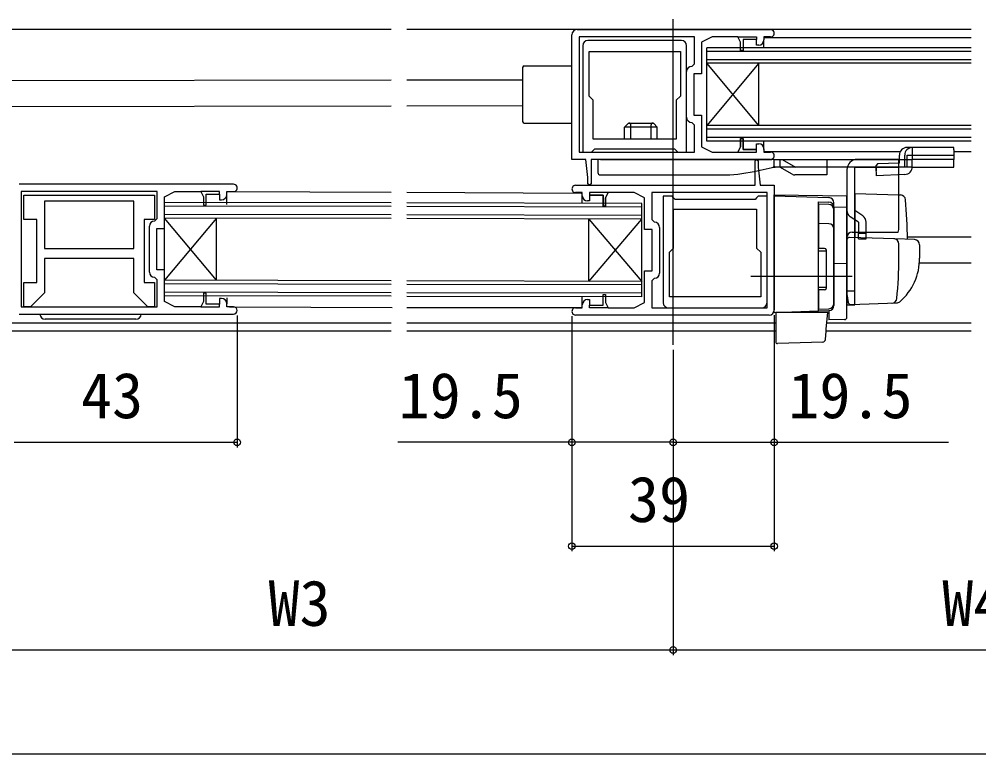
# Model space of a CAD drawing. Units: millimetres, scale not verified. Extents: x -525 to 525, y -782 to 777.
# Drawn here: x -46 to 138.9, y 92.6 to 234.1 of the extents above; entities that cross this region are included whole.
import ezdxf
from ezdxf.enums import TextEntityAlignment as Align

# ---------------------------------------------------------------- set-up
doc = ezdxf.new("R2010")
doc.units = ezdxf.units.MM
doc.header["$LTSCALE"] = 4
for name, color, linetype in [('0-2_YKK_11', 7, 'Continuous'), ('0-3_YKK_12', 2, 'Continuous'), ('0-4_YKK_13', 4, 'Continuous'), ('0-6_YKK_D', 6, 'Continuous')]:
    doc.layers.add(name, color=color, linetype=linetype)
doc.styles.add('ＭＳ ゴシック', font='')
doc.styles.get('ＭＳ ゴシック').set_extended_font_data('MS Gothic')

msp = doc.modelspace()

# ---------------------------------------------------------------- linework, layer by layer
at = {"layer": '0-2_YKK_11'}
for p, q in [((61.5, 232.134), (98.8, 232.134)), ((81.6, 230.034), (63.6, 230.034)), ((82.6, 215.234), (82.6, 224.034)), ((-4.7, 202.339), (-46, 202.339)), ((-20.9, 185.439), (-20.9, 194.239)), ((77.4, 194.036), (77.4, 185.236)), ((79.1, 178.536), (97.1, 178.536)), ((-46, 177.339), (-4.7, 177.339)), ((98.5, 177.136), (61.2, 177.136))]:
    msp.add_line(p, q, dxfattribs=at)
for points in [[(98.8, 207.134), (64.2, 207.134), (64.2, 202.434), (63.9, 202.134), (63.6, 202.434), (63.6, 203.634), (63.2, 207.134), (60.5, 207.134), (60.5, 231.134)], [(84.1, 230.734), (61.9, 230.734), (61.9, 208.534), (84.1, 208.534), (84.1, 213.734), (83.6, 214.234)], [(83.6, 225.034), (84.1, 225.534), (84.1, 230.734)], [(96.5, 229.134), (96.1, 229.134), (96.1, 230.234), (93.5, 230.234), (93.5, 228.134), (93, 228.134), (93, 229.734), (92.5, 230.734), (87.5, 230.734), (85.5, 229.734), (85.5, 223.634), (84, 223.634), (84, 215.634), (85.5, 215.634), (85.5, 209.534), (87.5, 208.534), (92.5, 208.534), (93, 209.534), (93, 211.134), (93.5, 211.134), (93.5, 209.034), (96.1, 209.034), (96.1, 210.134), (96.5, 210.134)], [(98.8, 230.734), (97.5, 230.734), (97.5, 230.134)], [(62.6, 229.034), (62.6, 208.534), (64.3, 208.534), (64.6, 208.834), (64.9, 209.134), (80.3, 209.134), (80.6, 208.834), (80.9, 208.534), (82.6, 208.534), (82.6, 229.034)], [(97.5, 209.134), (97.5, 208.534), (98.8, 208.534)], [(61.2, 202.136), (95.8, 202.136), (95.8, 206.836), (96.1, 207.136), (96.4, 206.836), (96.4, 205.636), (96.8, 202.136), (99.5, 202.136), (99.5, 178.136)], [(-19.4, 200.939), (-45.6, 200.939), (-45.6, 178.739), (-19.4, 178.739), (-19.4, 183.939), (-19.9, 184.439)], [(-19.9, 195.239), (-19.4, 195.739), (-19.4, 200.939)], [(-7, 180.339), (-7.4, 180.339), (-7.4, 179.239), (-10, 179.239), (-10, 181.339), (-10.5, 181.339), (-10.5, 179.739), (-11, 178.739), (-16, 178.739), (-18, 179.739), (-18, 185.839), (-19.5, 185.839), (-19.5, 193.839), (-18, 193.839), (-18, 199.939), (-16, 200.939), (-11, 200.939), (-10.5, 199.939), (-10.5, 198.339), (-10, 198.339), (-10, 200.439), (-7.4, 200.439), (-7.4, 199.339), (-7, 199.339)], [(-6, 200.339), (-6, 200.939), (-4.7, 200.939)], [(62.5, 200.136), (62.5, 200.736), (61.2, 200.736)], [(63.5, 180.136), (63.9, 180.136), (63.9, 179.036), (66.5, 179.036), (66.5, 181.136), (67, 181.136), (67, 179.536), (67.5, 178.536), (72.5, 178.536), (74.5, 179.536), (74.5, 185.636), (76, 185.636), (76, 193.636), (74.5, 193.636), (74.5, 199.736), (72.5, 200.736), (67.5, 200.736), (67, 199.736), (67, 198.136), (66.5, 198.136), (66.5, 200.236), (63.9, 200.236), (63.9, 199.136), (63.5, 199.136)], [(75.9, 178.536), (98.1, 178.536), (98.1, 200.736), (75.9, 200.736), (75.9, 195.536), (76.4, 195.036)], [(98.1, 179.536), (98.1, 200.036), (96.4, 200.036), (96.1, 199.736), (95.8, 199.436), (80.4, 199.436), (80.1, 199.736), (79.8, 200.036), (78.1, 200.036), (78.1, 179.536)], [(76.4, 184.236), (75.9, 183.736), (75.9, 178.536)], [(-4.7, 178.739), (-6, 178.739), (-6, 179.339)], [(61.2, 178.536), (62.5, 178.536), (62.5, 179.136)]]:
    msp.add_lwpolyline(points, dxfattribs=at)
for points in [[(92.5, 230.734), (96.1, 230.734), (96.1, 230.234), (93.5, 230.234), (93.5, 228.134), (93, 228.134), (93, 229.734)], [(63.8, 227.934), (81.4, 227.934), (81.4, 219.334), (80.6, 218.534), (80.6, 211.034), (64.6, 211.034), (64.6, 218.534), (63.8, 219.334)], [(92.5, 208.534), (96.1, 208.534), (96.1, 209.034), (93.5, 209.034), (93.5, 211.134), (93, 211.134), (93, 209.534)], [(-45.1, 200.239), (-19.9, 200.239), (-19.9, 195.539), (-21.9, 195.539), (-21.9, 183.439), (-19.9, 183.439), (-19.9, 178.739), (-21.2, 178.739), (-23.9, 181.439), (-23.9, 188.039), (-41.1, 188.039), (-41.1, 181.439), (-43.8, 178.739), (-45.1, 178.739), (-45.1, 183.439), (-42.6, 183.439), (-42.6, 195.539), (-45.1, 195.539)], [(-7.4, 200.939), (-11, 200.939), (-10.5, 199.939), (-10.5, 198.339), (-10, 198.339), (-10, 200.439), (-7.4, 200.439)], [(67.5, 200.736), (63.9, 200.736), (63.9, 200.236), (66.5, 200.236), (66.5, 198.136), (67, 198.136), (67, 199.736)], [(-23.9, 199.089), (-41.1, 199.089), (-41.1, 189.989), (-23.9, 189.989)], [(96.9, 180.636), (79.3, 180.636), (79.3, 189.236), (80.1, 190.036), (80.1, 197.536), (96.1, 197.536), (96.1, 190.036), (96.9, 189.236)], [(-11, 178.739), (-7.4, 178.739), (-7.4, 179.239), (-10, 179.239), (-10, 181.339), (-10.5, 181.339), (-10.5, 179.739)], [(67.5, 178.536), (63.9, 178.536), (63.9, 179.036), (66.5, 179.036), (66.5, 181.136), (67, 181.136), (67, 179.536)]]:
    msp.add_lwpolyline(points, close=True, dxfattribs=at)
for centre, radius, start, end in [((61.5, 231.134), 1, 90.00001, 179.99999), ((98.8, 231.434), 0.7, 269.99999, 90.00001), ((63.6, 229.034), 1, 90.00001, 179.99999), ((81.6, 229.034), 1, 0.00001, 89.99999), ((96.5, 230.134), 1, 270.00001, 359.99999), ((83.6, 224.034), 1, 90.00001, 179.99999), ((83.6, 215.234), 1, 180.00001, 269.99999), ((96.5, 209.134), 1, 0.00001, 89.99999), ((98.8, 207.834), 0.7, 269.99999, 90.00001), ((-4.7, 201.639), 0.7, 269.99999, 90.00001), ((61.2, 201.436), 0.7, 89.99999, 270.00001), ((-7, 200.339), 1, 270.00001, 359.99999), ((63.5, 200.136), 1, 180.00001, 269.99999), ((-19.9, 194.239), 1, 90.00001, 179.99999), ((76.4, 194.036), 1, 0.00001, 89.99999), ((-19.9, 185.439), 1, 180.00001, 269.99999), ((76.4, 185.236), 1, 270.00001, 359.99999), ((-7, 179.339), 1, 0.00001, 89.99999), ((63.5, 179.136), 1, 90.00001, 179.99999), ((79.1, 179.536), 1, 180.00001, 269.99999), ((97.1, 179.536), 1, 270.00001, 359.99999), ((-4.7, 178.039), 0.7, 0.00001, 89.99999), ((-4.7, 178.039), 0.7, 270.00001, 359.99999), ((61.2, 177.836), 0.7, 89.99999, 270.00001), ((98.5, 178.136), 1, 270.00001, 359.99999)]:
    msp.add_arc(centre, radius, start, end, dxfattribs=at)
at = {"layer": '0-3_YKK_12'}
for p, q in [((80, 171.419), (80, 234.134)), ((25.674, 232.134), (-125.988, 232.134)), ((137.41, 232.134), (28.675, 232.134)), ((97.5, 228.634), (97.5, 230.107)), ((97.7, 230.634), (137.41, 230.634)), ((137.41, 228.634), (86.5, 228.634)), ((86.5, 210.634), (86.5, 228.634)), ((137.41, 227.934), (86.5, 227.934)), ((137.41, 226.334), (86.5, 226.334)), ((137.41, 225.634), (86.5, 225.634)), ((96.5, 213.634), (86.5, 225.634)), ((96.5, 225.634), (86.5, 213.634)), ((96.5, 213.634), (96.5, 225.634)), ((25.672, 222.368), (-125.988, 222.164)), ((51, 222.407), (28.675, 222.373)), ((25.671, 217.383), (-125.988, 217.179)), ((51, 217.422), (28.675, 217.387)), ((137.41, 213.634), (86.5, 213.634)), ((137.41, 212.934), (86.5, 212.934)), ((137.41, 211.334), (86.5, 211.334)), ((137.41, 210.634), (86.5, 210.634)), ((97.5, 209.034), (97.5, 210.634)), ((134.101, 208.634), (137.41, 208.634)), ((-5.996, 198.46), (-6, 200.339)), ((-5.642, 200.919), (25.668, 200.81)), ((28.675, 200.794), (62.3, 200.622)), ((62.5, 198.622), (62.5, 200.222)), ((25.668, 198.756), (-18, 198.839)), ((-18, 180.839), (-18, 198.839)), ((25.668, 198.056), (-18, 198.139)), ((74, 198.636), (28.675, 198.748)), ((74, 197.936), (28.675, 198.048)), ((74, 180.636), (74, 198.636)), ((25.667, 196.456), (-18, 196.539)), ((74, 196.336), (28.675, 196.448)), ((25.667, 195.756), (-18, 195.839)), ((-8, 183.839), (-18, 195.839)), ((-8, 195.839), (-18, 183.839)), ((-8, 183.839), (-8, 195.839)), ((74, 195.636), (28.675, 195.748)), ((63.75, 183.636), (63.75, 195.636)), ((63.75, 183.636), (74, 195.636)), ((63.75, 195.636), (74, 183.636)), ((137.41, 192.134), (125.174, 192.134)), ((137.41, 187.134), (127.464, 187.134)), ((25.665, 183.756), (-18, 183.839)), ((25.665, 183.056), (-18, 183.139)), ((74, 183.636), (28.675, 183.748)), ((25.664, 181.456), (-18, 181.539)), ((74, 182.936), (28.675, 183.048)), ((74, 181.336), (28.675, 181.448)), ((25.664, 180.756), (-18, 180.839)), ((-6.003, 180.46), (-6, 179.289)), ((74, 180.636), (28.675, 180.748)), ((62.5, 179.136), (62.501, 180.622)), ((-5.5, 178.739), (25.9, 178.622)), ((28.675, 178.622), (62.282, 178.622)), ((-125.988, 175.634), (25.663, 175.634)), ((-125.988, 174.134), (25.663, 174.134)), ((28.675, 175.634), (99.801, 175.634)), ((28.675, 174.134), (99.801, 174.134)), ((109.495, 174.134), (137.41, 174.134)), ((109.626, 175.634), (137.41, 175.634))]:
    msp.add_line(p, q, dxfattribs=at)
msp.add_lwpolyline([(97.7, 208.634), (117.226, 208.634), (123.775, 208.634)], dxfattribs=at)
at = {"layer": '0-4_YKK_13'}
for p, q in [((51, 224.834), (51, 214.434)), ((51.3, 225.134), (60.5, 225.134)), ((51.3, 214.134), (60.5, 214.134)), ((70.648, 213.334), (71.336, 214.022)), ((76.948, 213.334), (70.648, 213.334)), ((70.648, 211.034), (70.648, 213.334)), ((71.424, 214.11), (71.336, 214.022)), ((71.424, 214.11), (76.173, 214.11)), ((71.848, 211.034), (71.848, 213.81)), ((75.748, 211.034), (75.748, 213.81)), ((76.26, 214.022), (76.173, 214.11)), ((76.948, 213.334), (76.26, 214.022)), ((76.948, 211.034), (76.948, 213.334)), ((126.099, 209.434), (125.1, 209.434)), ((126.099, 208.995), (126.099, 207.134)), ((134.099, 208.995), (134.099, 209.434)), ((134.099, 208.995), (134.099, 207.134)), ((65.498, 207.134), (65.498, 204.634)), ((65.998, 207.134), (65.498, 207.134)), ((65.998, 207.134), (98.998, 207.134)), ((99.498, 207.134), (126.099, 207.134)), ((100.599, 207.134), (100.599, 205.634)), ((101.001, 207.134), (103.601, 205.634)), ((109.599, 207.134), (109.599, 205.634)), ((123.499, 207.134), (115.499, 207.134)), ((123.499, 193.634), (123.499, 207.134)), ((123.599, 206.434), (123.599, 207.134)), ((123.6, 207.134), (123.6, 207.934)), ((124.633, 207.134), (124.633, 207.934)), ((124.633, 205.725), (124.633, 207.134)), ((125.1, 207.934), (126.099, 207.934)), ((125.1, 205.634), (125.1, 207.934)), ((126.099, 207.934), (134.099, 207.934)), ((126.099, 205.724), (126.099, 207.134)), ((95.606, 204.8), (99.103, 205.55)), ((99.344, 205.634), (99.293, 205.634)), ((99.449, 205.784), (99.344, 205.634)), ((99.344, 205.634), (99.654, 205.634)), ((99.549, 205.784), (99.449, 205.784)), ((99.654, 205.634), (99.549, 205.784)), ((126.099, 205.634), (99.654, 205.634)), ((102.968, 204.268), (100.599, 205.634)), ((109.599, 205.634), (109.599, 204.134)), ((114.999, 205.634), (123.499, 205.634)), ((114.999, 193.134), (114.999, 205.634)), ((119.399, 206.244), (119.109, 205.935)), ((119.118, 205.634), (119.109, 205.935)), ((119.168, 203.994), (119.118, 205.634)), ((123.599, 206.434), (119.399, 206.244)), ((65.998, 204.134), (89.32, 204.134)), ((109.599, 204.134), (103.467, 204.134)), ((113.499, 205.134), (113.499, 197.307)), ((124.646, 204.224), (119.168, 203.994)), ((99.499, 177.634), (99.499, 200.334)), ((99.499, 200.334), (113.499, 200.09)), ((99.499, 200.134), (110.034, 199.766)), ((114.999, 200.582), (114.999, 193.134)), ((114.999, 200.582), (123.499, 200.285)), ((123.499, 200.285), (123.826, 200.274)), ((107.999, 198.967), (110.034, 198.904)), ((107.999, 195.311), (107.999, 198.967)), ((108, 198.509), (108, 189.99)), ((110.035, 198.438), (108, 198.509)), ((110.999, 197.902), (110.999, 198.767)), ((110.999, 197.902), (110.999, 179.002)), ((113.499, 197.861), (110.999, 197.896)), ((113.499, 199.634), (113.499, 199.645)), ((113.499, 199.434), (113.499, 199.634)), ((111, 179.361), (111, 197.438)), ((113.499, 197.307), (113.499, 179.134)), ((115.699, 195.015), (114.154, 196.068)), ((116.544, 196.254), (114.999, 197.307)), ((107.999, 194.347), (107.999, 195.311)), ((110.035, 194.738), (108, 194.809)), ((115.699, 195.015), (115.699, 193.134)), ((114.499, 193.134), (123.365, 193.134)), ((114.999, 193.134), (114.999, 192.082)), ((115.699, 191.807), (115.699, 193.134)), ((117.199, 192.884), (115.699, 192.884)), ((113.499, 191.617), (113.499, 181.134)), ((122.747, 191.811), (114.017, 192.116)), ((126.534, 191.679), (122.747, 191.811)), ((123.499, 188.134), (123.499, 190.837)), ((127.499, 190.68), (127.499, 188.134)), ((109.2, 189.99), (108, 189.99)), ((108, 189.49), (109.5, 189.49)), ((109.5, 189.69), (109.5, 182.29)), ((110.999, 187.134), (113.499, 187.091)), ((113.499, 187.834), (113.499, 188.434)), ((113.499, 186.834), (113.499, 187.434)), ((94.999, 184.635), (114.499, 184.635)), ((113.499, 183.834), (113.499, 184.434)), ((113.499, 182.834), (113.499, 183.434)), ((113.499, 182.834), (113.499, 183.434)), ((113.499, 182.834), (113.499, 183.434)), ((108, 182.49), (109.5, 182.49)), ((108, 181.99), (108, 178.29)), ((109.2, 181.99), (108, 181.99)), ((113.499, 182.834), (113.499, 181.134)), ((113.499, 182.834), (113.499, 181.134)), ((113.499, 181.834), (114.999, 181.834)), ((113.499, 181.134), (113.538, 180.88)), ((113.538, 180.88), (113.732, 179.586)), ((114.244, 179.16), (123.073, 179.469)), ((122.24, 179.44), (123.089, 179.469)), ((107.999, 177.931), (110.034, 178.002)), ((108, 178.29), (110.035, 178.361)), ((110.034, 178.002), (110.034, 176.218)), ((-42, 177.339), (-40.5, 177.339)), ((-39.998, 176.339), (-41, 176.339)), ((-38.078, 176.339), (-39.998, 176.339)), ((-26.422, 176.339), (-38.078, 176.339)), ((-24.502, 176.339), (-26.422, 176.339)), ((-23.5, 176.339), (-24.502, 176.339)), ((-24, 177.339), (-22.5, 177.339)), ((113.008, 176.269), (110.034, 176.218)), ((99.799, 174.292), (99.799, 173.656)), ((99.799, 174.134), (99.799, 171.945)), ((109.342, 172.407), (109.484, 174.024)), ((109.484, 174.024), (109.524, 174.481)), ((108.861, 171.951), (100.11, 171.645))]:
    msp.add_line(p, q, dxfattribs=at)
for points in [[(134.099, 209.434), (126.099, 209.434), (126.099, 208.995)], [(99.498, 206.039), (99.498, 207.134), (98.998, 207.134)], [(126.099, 205.634), (134.099, 205.634), (134.099, 207.134), (126.099, 207.134)], [(113.499, 187.091), (113.499, 197.861), (113.499, 200.09)], [(99.499, 177.634), (107.999, 177.931), (107.999, 178.931), (107.999, 194.347)], [(115.699, 191.807), (117.199, 191.807), (117.199, 193.134), (117.199, 195.015)], [(113.499, 179.134), (114.999, 179.134), (114.999, 193.134)], [(113.499, 176.769), (113.499, 183.781), (113.499, 186.634), (113.499, 187.091)], [(109.769, 177.634), (99.799, 177.634), (99.799, 174.134)], [(109.524, 174.481), (109.799, 177.634), (109.769, 177.634)]]:
    msp.add_lwpolyline(points, dxfattribs=at)
for centre, radius, start, end in [((51.3, 224.834), 0.3, 90, 180), ((51.3, 214.434), 0.3, 180, 270), ((71.548, 213.81), 0.3, 0, 135), ((76.048, 213.81), 0.3, 45, 180), ((125.1, 207.934), 1.5, 90, 180), ((126.116, 207.951), 1.483, 90.65815, 180.64336), ((115.499, 205.134), 2, 90, 180), ((98.998, 206.039), 0.5, 282.09476, 0), ((124.599, 205.724), 1.5, 271.76239, 0), ((65.998, 204.634), 0.5, 180, 270), ((89.32, 234.134), 30, 270, 282.09476), ((103.467, 205.134), 1, 240.02, 270), ((109.999, 198.767), 1, 0, 88), ((123.791, 199.274), 1, 4.8508, 88), ((110, 197.905), 1, 359.81439, 88.02469), ((110, 197.438), 1, 0, 88), ((10.199, 189.634), 115, 1.04239, 4.8508), ((114.999, 197.307), 1.5, 180, 235.71312), ((115.699, 195.015), 1.5, 0, 55.71312), ((110, 193.738), 1, 0, 88), ((114.499, 192.134), 1, 90, 180), ((122.499, 193.634), 1, 330, 0), ((113.999, 191.617), 0.5, 88, 180), ((122.499, 190.837), 1, 0, 88), ((126.499, 190.68), 1, 0, 88), ((109.2, 189.69), 0.3, 0, 90), ((42.499, 188.146), 81, 354.46939, 359.99144), ((116.5, 188.035), 11, 310.82814, 0.5186), ((109.2, 182.29), 0.3, 270, 0), ((114.226, 179.66), 0.5, 188.53077, 272), ((122.127, 180.436), 1, 272, 354.46939), ((123.038, 180.468), 1, 272, 310.82814), ((109.999, 179.002), 1, 272, 0), ((110, 179.361), 1, 272, 0), ((-41, 177.339), 1, 180, 270), ((-23.5, 177.339), 1, 270, 0), ((112.999, 176.769), 0.5, 271, 0), ((112.999, 176.769), 0.5, 343.42965, 0), ((108.844, 172.451), 0.5, 271.97301, 355), ((100.099, 171.945), 0.3, 180, 272)]:
    msp.add_arc(centre, radius, start, end, dxfattribs=at)
msp.add_ellipse((123.099, 206.434), major_axis=(0, 9.5), ratio=0.421053, start_param=1.6551067, end_param=1.7293546, dxfattribs=at)
at = {"layer": '0-6_YKK_D'}
for p, q in [((-4, 177.039), (-4, 151.634)), ((60.5, 176.836), (60.5, 151.634)), ((60.505, 176.919), (60.505, 131.634)), ((99.499, 177.111), (99.499, 151.634)), ((99.5, 177.136), (99.5, 131.634)), ((80, 170.419), (80, 111.634)), ((80, 170.419), (80, 111.634)), ((80, 170.419), (80, 151.634)), ((80, 170.419), (80, 151.634)), ((-47, 152.634), (-4, 152.634)), ((60.505, 132.634), (99.5, 132.634)), ((-55, 112.634), (80, 112.634)), ((80, 112.634), (205, 112.634)), ((-304.5, 92.634), (194.5, 92.634))]:
    msp.add_line(p, q, dxfattribs=at)
for points in [[(80, 152.634), (60.5, 152.634), (26.95, 152.634)], [(80, 152.634), (99.499, 152.634), (133.049, 152.634)]]:
    msp.add_lwpolyline(points, dxfattribs=at)
for centre in [(-4, 152.634), (60.5, 152.634), (80, 152.634), (80, 152.634), (99.499, 152.634), (60.505, 132.634), (99.5, 132.634), (80, 112.634), (80, 112.634)]:
    msp.add_circle(centre, 0.637, dxfattribs=at)

# ---------------------------------------------------------------- texts
at = {"layer": '0-6_YKK_D', "style": 'ＭＳ ゴシック'}
for s, p in [('43', (-34.091, 154.634)), ('19.5', (27.109, 154.634)), ('19.5', (102.209, 154.634)), ('39', (71.309, 134.634)), ('W3', (2.034, 114.634)), ('W4', (131.863, 114.634))]:
    msp.add_text(s, height=8.798, dxfattribs=at).set_placement(p, align=Align.BOTTOM_LEFT)

doc.saveas('drawing.dxf')
